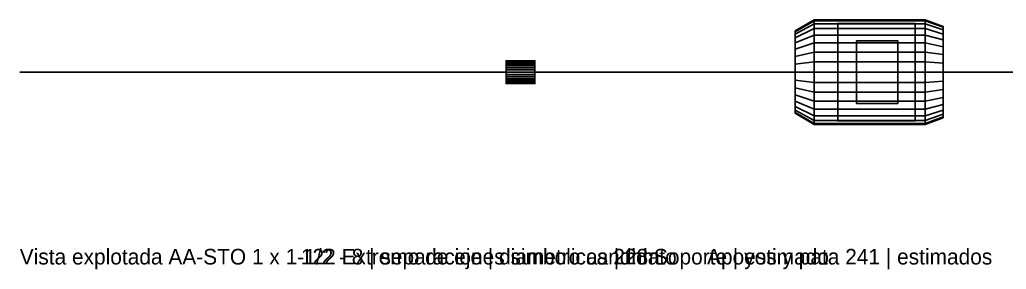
# Model space of a CAD drawing. Header units: millimetres. Extents: x -2320 to 254, y -190 to 100.
# Drawn here: x -2320 to -1373, y -190 to 50 of the extents above; entities that cross this region are included whole.
import ezdxf

# ---------------------------------------------------------------- set-up
doc = ezdxf.new("R2010")
doc.units = ezdxf.units.MM
for name, color, linetype in [('EJE_REF', 7, 'CONTINUOUS'), ('GUIA', 7, 'CONTINUOUS'), ('PATAS_EST', 8, 'CONTINUOUS'), ('SOPORTE_EST', 5, 'CONTINUOUS')]:
    doc.layers.add(name, color=color, linetype=linetype)

msp = doc.modelspace()

# ---------------------------------------------------------------- linework, layer by layer
at = {"layer": 'EJE_REF'}
for points in [[(-1853, 11, 133), (-1853, 10.78864, 135.14599), (-1825.28283, 10.78864, 135.14599), (-1825.28283, 11, 133)], [(-1853, 0, 133), (-1853, 10.78864, 135.14599), (-1853, 11, 133)], [(-1853, 10.78864, 130.85401), (-1853, 11, 133), (-1825.28283, 11, 133), (-1825.28283, 10.78864, 130.85401)], [(-1853, 0, 133), (-1853, 11, 133), (-1853, 10.78864, 130.85401)], [(-1853, 10.78864, 135.14599), (-1853, 10.16267, 137.20952), (-1825.28283, 10.16267, 137.20952), (-1825.28283, 10.78864, 135.14599)], [(-1853, 0, 133), (-1853, 10.16267, 137.20952), (-1853, 10.78864, 135.14599)], [(-1853, 10.16267, 128.79048), (-1853, 10.78864, 130.85401), (-1825.28283, 10.78864, 130.85401), (-1825.28283, 10.16267, 128.79048)], [(-1853, 0, 133), (-1853, 10.78864, 130.85401), (-1853, 10.16267, 128.79048)], [(-1853, 10.16267, 137.20952), (-1853, 9.14617, 139.11127), (-1825.28283, 9.14617, 139.11127), (-1825.28283, 10.16267, 137.20952)], [(-1853, 0, 133), (-1853, 9.14617, 139.11127), (-1853, 10.16267, 137.20952)], [(-1853, 9.14617, 126.88873), (-1853, 10.16267, 128.79048), (-1825.28283, 10.16267, 128.79048), (-1825.28283, 9.14617, 126.88873)], [(-1853, 0, 133), (-1853, 10.16267, 128.79048), (-1853, 9.14617, 126.88873)], [(-1825.28283, 0, 133), (-1825.28283, 11, 133), (-1825.28283, 10.78864, 135.14599)], [(-1825.28283, 0, 133), (-1825.28283, 10.78864, 130.85401), (-1825.28283, 11, 133)], [(-1825.28283, 0, 133), (-1825.28283, 10.78864, 135.14599), (-1825.28283, 10.16267, 137.20952)], [(-1825.28283, 0, 133), (-1825.28283, 10.16267, 128.79048), (-1825.28283, 10.78864, 130.85401)], [(-1825.28283, 0, 133), (-1825.28283, 10.16267, 137.20952), (-1825.28283, 9.14617, 139.11127)], [(-1825.28283, 0, 133), (-1825.28283, 9.14617, 126.88873), (-1825.28283, 10.16267, 128.79048)], [(-1853, 9.14617, 139.11127), (-1853, 7.77818, 140.77818), (-1825.28283, 7.77818, 140.77818), (-1825.28283, 9.14617, 139.11127)], [(-1853, 0, 133), (-1853, 7.77818, 140.77818), (-1853, 9.14617, 139.11127)], [(-1853, 7.77818, 125.22182), (-1853, 9.14617, 126.88873), (-1825.28283, 9.14617, 126.88873), (-1825.28283, 7.77818, 125.22182)], [(-1853, 0, 133), (-1853, 9.14617, 126.88873), (-1853, 7.77818, 125.22182)], [(-1853, 7.77818, 140.77818), (-1853, 6.11127, 142.14617), (-1825.28283, 6.11127, 142.14617), (-1825.28283, 7.77818, 140.77818)], [(-1853, 0, 133), (-1853, 6.11127, 142.14617), (-1853, 7.77818, 140.77818)], [(-1853, 6.11127, 123.85383), (-1853, 7.77818, 125.22182), (-1825.28283, 7.77818, 125.22182), (-1825.28283, 6.11127, 123.85383)], [(-1853, 0, 133), (-1853, 7.77818, 125.22182), (-1853, 6.11127, 123.85383)], [(-1853, 6.11127, 142.14617), (-1853, 4.20952, 143.16267), (-1825.28283, 4.20952, 143.16267), (-1825.28283, 6.11127, 142.14617)], [(-1853, 0, 133), (-1853, 4.20952, 143.16267), (-1853, 6.11127, 142.14617)], [(-1853, 4.20952, 122.83733), (-1853, 6.11127, 123.85383), (-1825.28283, 6.11127, 123.85383), (-1825.28283, 4.20952, 122.83733)], [(-1853, 0, 133), (-1853, 6.11127, 123.85383), (-1853, 4.20952, 122.83733)], [(-1853, 4.20952, 143.16267), (-1853, 2.14599, 143.78864), (-1825.28283, 2.14599, 143.78864), (-1825.28283, 4.20952, 143.16267)], [(-1853, 0, 133), (-1853, 2.14599, 143.78864), (-1853, 4.20952, 143.16267)], [(-1853, 2.14599, 122.21136), (-1853, 4.20952, 122.83733), (-1825.28283, 4.20952, 122.83733), (-1825.28283, 2.14599, 122.21136)], [(-1853, 0, 133), (-1853, 4.20952, 122.83733), (-1853, 2.14599, 122.21136)], [(-1853, 2.14599, 143.78864), (-1853, 0, 144), (-1825.28283, 0, 144), (-1825.28283, 2.14599, 143.78864)], [(-1853, 0, 133), (-1853, 0, 144), (-1853, 2.14599, 143.78864)], [(-1853, 0, 122), (-1853, 2.14599, 122.21136), (-1825.28283, 2.14599, 122.21136), (-1825.28283, 0, 122)], [(-1853, 0, 133), (-1853, 2.14599, 122.21136), (-1853, 0, 122)], [(-1853, 0, 144), (-1853, -2.14599, 143.78864), (-1825.28283, -2.14599, 143.78864), (-1825.28283, 0, 144)], [(-1853, 0, 133), (-1853, -2.14599, 143.78864), (-1853, 0, 144)], [(-1853, 0, 133), (-1853, -4.20952, 143.16267), (-1853, -2.14599, 143.78864)], [(-1853, 0, 133), (-1853, -6.11127, 142.14617), (-1853, -4.20952, 143.16267)], [(-1853, 0, 133), (-1853, -7.77818, 140.77818), (-1853, -6.11127, 142.14617)], [(-1853, 0, 133), (-1853, -9.14617, 139.11127), (-1853, -7.77818, 140.77818)], [(-1853, 0, 133), (-1853, -10.16267, 137.20952), (-1853, -9.14617, 139.11127)], [(-1853, 0, 133), (-1853, -10.78864, 135.14599), (-1853, -10.16267, 137.20952)], [(-1853, 0, 133), (-1853, -11, 133), (-1853, -10.78864, 135.14599)], [(-1853, 0, 133), (-1853, -10.78864, 130.85401), (-1853, -11, 133)], [(-1853, 0, 133), (-1853, -10.16267, 128.79048), (-1853, -10.78864, 130.85401)], [(-1853, 0, 133), (-1853, -9.14617, 126.88873), (-1853, -10.16267, 128.79048)], [(-1853, 0, 133), (-1853, -7.77818, 125.22182), (-1853, -9.14617, 126.88873)], [(-1853, 0, 133), (-1853, -6.11127, 123.85383), (-1853, -7.77818, 125.22182)], [(-1853, 0, 133), (-1853, -4.20952, 122.83733), (-1853, -6.11127, 123.85383)], [(-1853, 0, 133), (-1853, -2.14599, 122.21136), (-1853, -4.20952, 122.83733)], [(-1853, -2.14599, 122.21136), (-1853, 0, 122), (-1825.28283, 0, 122), (-1825.28283, -2.14599, 122.21136)], [(-1853, 0, 133), (-1853, 0, 122), (-1853, -2.14599, 122.21136)], [(-1825.28283, 0, 133), (-1825.28283, 9.14617, 139.11127), (-1825.28283, 7.77818, 140.77818)], [(-1825.28283, 0, 133), (-1825.28283, 7.77818, 125.22182), (-1825.28283, 9.14617, 126.88873)], [(-1825.28283, 0, 133), (-1825.28283, 7.77818, 140.77818), (-1825.28283, 6.11127, 142.14617)], [(-1825.28283, 0, 133), (-1825.28283, 6.11127, 123.85383), (-1825.28283, 7.77818, 125.22182)], [(-1825.28283, 0, 133), (-1825.28283, 6.11127, 142.14617), (-1825.28283, 4.20952, 143.16267)], [(-1825.28283, 0, 133), (-1825.28283, 4.20952, 122.83733), (-1825.28283, 6.11127, 123.85383)], [(-1825.28283, 0, 133), (-1825.28283, 4.20952, 143.16267), (-1825.28283, 2.14599, 143.78864)], [(-1825.28283, 0, 133), (-1825.28283, 2.14599, 122.21136), (-1825.28283, 4.20952, 122.83733)], [(-1825.28283, 0, 133), (-1825.28283, 2.14599, 143.78864), (-1825.28283, 0, 144)], [(-1825.28283, 0, 133), (-1825.28283, 0, 122), (-1825.28283, 2.14599, 122.21136)], [(-1825.28283, 0, 133), (-1825.28283, 0, 144), (-1825.28283, -2.14599, 143.78864)], [(-1825.28283, 0, 133), (-1825.28283, -2.14599, 143.78864), (-1825.28283, -4.20952, 143.16267)], [(-1825.28283, 0, 133), (-1825.28283, -4.20952, 143.16267), (-1825.28283, -6.11127, 142.14617)], [(-1825.28283, 0, 133), (-1825.28283, -6.11127, 142.14617), (-1825.28283, -7.77818, 140.77818)], [(-1825.28283, 0, 133), (-1825.28283, -7.77818, 140.77818), (-1825.28283, -9.14617, 139.11127)], [(-1825.28283, 0, 133), (-1825.28283, -9.14617, 139.11127), (-1825.28283, -10.16267, 137.20952)], [(-1825.28283, 0, 133), (-1825.28283, -10.16267, 137.20952), (-1825.28283, -10.78864, 135.14599)], [(-1825.28283, 0, 133), (-1825.28283, -10.78864, 135.14599), (-1825.28283, -11, 133)], [(-1825.28283, 0, 133), (-1825.28283, -11, 133), (-1825.28283, -10.78864, 130.85401)], [(-1825.28283, 0, 133), (-1825.28283, -10.78864, 130.85401), (-1825.28283, -10.16267, 128.79048)], [(-1825.28283, 0, 133), (-1825.28283, -10.16267, 128.79048), (-1825.28283, -9.14617, 126.88873)], [(-1825.28283, 0, 133), (-1825.28283, -9.14617, 126.88873), (-1825.28283, -7.77818, 125.22182)], [(-1825.28283, 0, 133), (-1825.28283, -7.77818, 125.22182), (-1825.28283, -6.11127, 123.85383)], [(-1825.28283, 0, 133), (-1825.28283, -6.11127, 123.85383), (-1825.28283, -4.20952, 122.83733)], [(-1825.28283, 0, 133), (-1825.28283, -4.20952, 122.83733), (-1825.28283, -2.14599, 122.21136)], [(-1825.28283, 0, 133), (-1825.28283, -2.14599, 122.21136), (-1825.28283, 0, 122)], [(-1853, -2.14599, 143.78864), (-1853, -4.20952, 143.16267), (-1825.28283, -4.20952, 143.16267), (-1825.28283, -2.14599, 143.78864)], [(-1853, -4.20952, 122.83733), (-1853, -2.14599, 122.21136), (-1825.28283, -2.14599, 122.21136), (-1825.28283, -4.20952, 122.83733)], [(-1853, -4.20952, 143.16267), (-1853, -6.11127, 142.14617), (-1825.28283, -6.11127, 142.14617), (-1825.28283, -4.20952, 143.16267)], [(-1853, -6.11127, 123.85383), (-1853, -4.20952, 122.83733), (-1825.28283, -4.20952, 122.83733), (-1825.28283, -6.11127, 123.85383)], [(-1853, -6.11127, 142.14617), (-1853, -7.77818, 140.77818), (-1825.28283, -7.77818, 140.77818), (-1825.28283, -6.11127, 142.14617)], [(-1853, -7.77818, 125.22182), (-1853, -6.11127, 123.85383), (-1825.28283, -6.11127, 123.85383), (-1825.28283, -7.77818, 125.22182)], [(-1853, -7.77818, 140.77818), (-1853, -9.14617, 139.11127), (-1825.28283, -9.14617, 139.11127), (-1825.28283, -7.77818, 140.77818)], [(-1853, -9.14617, 126.88873), (-1853, -7.77818, 125.22182), (-1825.28283, -7.77818, 125.22182), (-1825.28283, -9.14617, 126.88873)], [(-1853, -9.14617, 139.11127), (-1853, -10.16267, 137.20952), (-1825.28283, -10.16267, 137.20952), (-1825.28283, -9.14617, 139.11127)], [(-1853, -10.16267, 128.79048), (-1853, -9.14617, 126.88873), (-1825.28283, -9.14617, 126.88873), (-1825.28283, -10.16267, 128.79048)], [(-1853, -10.16267, 137.20952), (-1853, -10.78864, 135.14599), (-1825.28283, -10.78864, 135.14599), (-1825.28283, -10.16267, 137.20952)], [(-1853, -10.78864, 130.85401), (-1853, -10.16267, 128.79048), (-1825.28283, -10.16267, 128.79048), (-1825.28283, -10.78864, 130.85401)], [(-1853, -10.78864, 135.14599), (-1853, -11, 133), (-1825.28283, -11, 133), (-1825.28283, -10.78864, 135.14599)], [(-1853, -11, 133), (-1853, -10.78864, 130.85401), (-1825.28283, -10.78864, 130.85401), (-1825.28283, -11, 133)]]:
    msp.add_3dface(points, dxfattribs=at)
at = {"layer": 'GUIA'}
msp.add_line((-2320, 0, 133), (102, 0, 133), dxfattribs=at)
at = {"layer": 'PATAS_EST'}
for points in [[(-1534.4, -46.8, -280), (-1534.4, 46.8, -280), (-1460.25657, 46.8, -280), (-1460.25657, -46.8, -280)], [(-1534.4, -46.8, -266.06667), (-1460.25657, -46.8, -266.06667), (-1460.25657, 46.8, -266.06667), (-1534.4, 46.8, -266.06667)], [(-1460.25657, 46.8, -280), (-1534.4, 46.8, -280), (-1534.4, 46.8, -266.06667), (-1460.25657, 46.8, -266.06667)], [(-1534.4, 46.8, -280), (-1534.4, -46.8, -280), (-1534.4, -46.8, -266.06667), (-1534.4, 46.8, -266.06667)], [(-1460.25657, -46.8, -280), (-1460.25657, 46.8, -280), (-1460.25657, 46.8, -266.06667), (-1460.25657, -46.8, -266.06667)], [(-1516.38384, -30.24, -266.06667), (-1516.38384, 30.24, -266.06667), (-1476.88687, 30.24, -266.06667), (-1476.88687, -30.24, -266.06667)], [(-1516.38384, -30.24, -186.26667), (-1476.88687, -30.24, -186.26667), (-1476.88687, 30.24, -186.26667), (-1516.38384, 30.24, -186.26667)], [(-1476.88687, 30.24, -266.06667), (-1516.38384, 30.24, -266.06667), (-1516.38384, 30.24, -186.26667), (-1476.88687, 30.24, -186.26667)], [(-1516.38384, 30.24, -266.06667), (-1516.38384, -30.24, -266.06667), (-1516.38384, -30.24, -186.26667), (-1516.38384, 30.24, -186.26667)], [(-1476.88687, -30.24, -266.06667), (-1476.88687, 30.24, -266.06667), (-1476.88687, 30.24, -186.26667), (-1476.88687, -30.24, -186.26667)], [(-1516.38384, -30.24, -266.06667), (-1476.88687, -30.24, -266.06667), (-1476.88687, -30.24, -186.26667), (-1516.38384, -30.24, -186.26667)], [(-1534.4, -46.8, -280), (-1460.25657, -46.8, -280), (-1460.25657, -46.8, -266.06667), (-1534.4, -46.8, -266.06667)]]:
    msp.add_3dface(points, dxfattribs=at)
at = {"layer": 'SOPORTE_EST'}
for points in [[(-1575.28283, 39.6, 133), (-1575.28283, 38.8391, 140.31589), (-1557.26667, 49.43158, 142.31113), (-1557.26667, 50.4, 133)], [(-1575.28283, 38.8391, 126.20435), (-1575.28283, 39.6, 133), (-1557.26667, 50.4, 133), (-1557.26667, 49.43158, 124.351)], [(-1575.28283, 38.8391, 140.31589), (-1575.28283, 36.58563, 147.35063), (-1557.26667, 46.56353, 151.26444), (-1557.26667, 49.43158, 142.31113)], [(-1575.28283, 36.58563, 119.66986), (-1575.28283, 38.8391, 126.20435), (-1557.26667, 49.43158, 124.351), (-1557.26667, 46.56353, 116.03437)], [(-1557.26667, 50.4, 133), (-1557.26667, 49.43158, 142.31113), (-1450.55556, 49.43158, 142.31113), (-1450.55556, 50.4, 133)], [(-1557.26667, 49.43158, 124.351), (-1557.26667, 50.4, 133), (-1450.55556, 50.4, 133), (-1450.55556, 49.43158, 124.351)], [(-1557.26667, 49.43158, 142.31113), (-1557.26667, 46.56353, 151.26444), (-1450.55556, 46.56353, 151.26444), (-1450.55556, 49.43158, 142.31113)], [(-1557.26667, 46.56353, 116.03437), (-1557.26667, 49.43158, 124.351), (-1450.55556, 49.43158, 124.351), (-1450.55556, 46.56353, 116.03437)], [(-1450.55556, 50.4, 133), (-1450.55556, 49.43158, 142.31113), (-1433.23232, 43.07609, 141.11398), (-1433.23232, 43.92, 133)], [(-1450.55556, 49.43158, 124.351), (-1450.55556, 50.4, 133), (-1433.23232, 43.92, 133), (-1433.23232, 43.07609, 125.46301)], [(-1450.55556, 49.43158, 142.31113), (-1450.55556, 46.56353, 151.26444), (-1433.23232, 40.57679, 148.91615), (-1433.23232, 43.07609, 141.11398)], [(-1450.55556, 46.56353, 116.03437), (-1450.55556, 49.43158, 124.351), (-1433.23232, 43.07609, 125.46301), (-1433.23232, 40.57679, 118.21566)], [(-1575.28283, 36.58563, 147.35063), (-1575.28283, 32.9262, 153.83388), (-1557.26667, 41.90607, 159.51585), (-1557.26667, 46.56353, 151.26444)], [(-1575.28283, 32.9262, 113.64764), (-1575.28283, 36.58563, 119.66986), (-1557.26667, 46.56353, 116.03437), (-1557.26667, 41.90607, 108.36972)], [(-1575.28283, 32.9262, 153.83388), (-1575.28283, 28.00143, 159.5165), (-1557.26667, 35.63818, 166.74828), (-1557.26667, 41.90607, 159.51585)], [(-1575.28283, 28.00143, 108.36912), (-1575.28283, 32.9262, 113.64764), (-1557.26667, 41.90607, 108.36972), (-1557.26667, 35.63818, 101.6516)], [(-1575.28283, 0, 133), (-1575.28283, 38.8391, 140.31589), (-1575.28283, 39.6, 133)], [(-1575.28283, 0, 133), (-1575.28283, 39.6, 133), (-1575.28283, 38.8391, 126.20435)], [(-1575.28283, 0, 133), (-1575.28283, 36.58563, 147.35063), (-1575.28283, 38.8391, 140.31589)], [(-1575.28283, 0, 133), (-1575.28283, 38.8391, 126.20435), (-1575.28283, 36.58563, 119.66986)], [(-1557.26667, 46.56353, 151.26444), (-1557.26667, 41.90607, 159.51585), (-1450.55556, 41.90607, 159.51585), (-1450.55556, 46.56353, 151.26444)], [(-1557.26667, 41.90607, 108.36972), (-1557.26667, 46.56353, 116.03437), (-1450.55556, 46.56353, 116.03437), (-1450.55556, 41.90607, 108.36972)], [(-1557.26667, 41.90607, 159.51585), (-1557.26667, 35.63818, 166.74828), (-1450.55556, 35.63818, 166.74828), (-1450.55556, 41.90607, 159.51585)], [(-1557.26667, 35.63818, 101.6516), (-1557.26667, 41.90607, 108.36972), (-1450.55556, 41.90607, 108.36972), (-1450.55556, 35.63818, 101.6516)], [(-1450.55556, 46.56353, 151.26444), (-1450.55556, 41.90607, 159.51585), (-1433.23232, 36.51815, 156.10667), (-1433.23232, 40.57679, 148.91615)], [(-1450.55556, 41.90607, 108.36972), (-1450.55556, 46.56353, 116.03437), (-1433.23232, 40.57679, 118.21566), (-1433.23232, 36.51815, 111.53647)], [(-1450.55556, 41.90607, 159.51585), (-1450.55556, 35.63818, 166.74828), (-1433.23232, 31.05613, 162.40921), (-1433.23232, 36.51815, 156.10667)], [(-1450.55556, 35.63818, 101.6516), (-1450.55556, 41.90607, 108.36972), (-1433.23232, 36.51815, 111.53647), (-1433.23232, 31.05613, 105.68211)], [(-1433.23232, 0, 133), (-1433.23232, 43.92, 133), (-1433.23232, 43.07609, 141.11398)], [(-1433.23232, 0, 133), (-1433.23232, 43.07609, 125.46301), (-1433.23232, 43.92, 133)], [(-1433.23232, 0, 133), (-1433.23232, 43.07609, 141.11398), (-1433.23232, 40.57679, 148.91615)], [(-1433.23232, 0, 133), (-1433.23232, 40.57679, 118.21566), (-1433.23232, 43.07609, 125.46301)], [(-1433.23232, 0, 133), (-1433.23232, 40.57679, 148.91615), (-1433.23232, 36.51815, 156.10667)], [(-1433.23232, 0, 133), (-1433.23232, 36.51815, 111.53647), (-1433.23232, 40.57679, 118.21566)], [(-1575.28283, 0, 133), (-1575.28283, 32.9262, 153.83388), (-1575.28283, 36.58563, 147.35063)], [(-1575.28283, 0, 133), (-1575.28283, 36.58563, 119.66986), (-1575.28283, 32.9262, 113.64764)], [(-1575.28283, 28.00143, 159.5165), (-1575.28283, 22.00058, 164.18011), (-1557.26667, 28.00074, 172.68378), (-1557.26667, 35.63818, 166.74828)], [(-1575.28283, 22.00058, 104.03714), (-1575.28283, 28.00143, 108.36912), (-1557.26667, 35.63818, 101.6516), (-1557.26667, 28.00074, 96.13818)], [(-1575.28283, 0, 133), (-1575.28283, 28.00143, 159.5165), (-1575.28283, 32.9262, 153.83388)], [(-1575.28283, 0, 133), (-1575.28283, 32.9262, 113.64764), (-1575.28283, 28.00143, 108.36912)], [(-1557.26667, 35.63818, 166.74828), (-1557.26667, 28.00074, 172.68378), (-1450.55556, 28.00074, 172.68378), (-1450.55556, 35.63818, 166.74828)], [(-1557.26667, 28.00074, 96.13818), (-1557.26667, 35.63818, 101.6516), (-1450.55556, 35.63818, 101.6516), (-1450.55556, 28.00074, 96.13818)], [(-1450.55556, 35.63818, 166.74828), (-1450.55556, 28.00074, 172.68378), (-1433.23232, 24.40064, 167.58158), (-1433.23232, 31.05613, 162.40921)], [(-1450.55556, 28.00074, 96.13818), (-1450.55556, 35.63818, 101.6516), (-1433.23232, 31.05613, 105.68211), (-1433.23232, 24.40064, 100.87756)], [(-1433.23232, 0, 133), (-1433.23232, 36.51815, 156.10667), (-1433.23232, 31.05613, 162.40921)], [(-1433.23232, 0, 133), (-1433.23232, 31.05613, 105.68211), (-1433.23232, 36.51815, 111.53647)], [(-1433.23232, 0, 133), (-1433.23232, 31.05613, 162.40921), (-1433.23232, 24.40064, 167.58158)], [(-1433.23232, 0, 133), (-1433.23232, 24.40064, 100.87756), (-1433.23232, 31.05613, 105.68211)], [(-1575.28283, 0, 133), (-1575.28283, 22.00058, 164.18011), (-1575.28283, 28.00143, 159.5165)], [(-1575.28283, 0, 133), (-1575.28283, 28.00143, 108.36912), (-1575.28283, 22.00058, 104.03714)], [(-1575.28283, 22.00058, 164.18011), (-1575.28283, 15.15426, 167.64548), (-1557.26667, 19.28724, 177.09425), (-1557.26667, 28.00074, 172.68378)], [(-1575.28283, 15.15426, 100.8182), (-1575.28283, 22.00058, 104.03714), (-1557.26667, 28.00074, 96.13818), (-1557.26667, 19.28724, 92.04134)], [(-1575.28283, 0, 133), (-1575.28283, 15.15426, 167.64548), (-1575.28283, 22.00058, 164.18011)], [(-1575.28283, 0, 133), (-1575.28283, 22.00058, 104.03714), (-1575.28283, 15.15426, 100.8182)], [(-1575.28283, 15.15426, 167.64548), (-1575.28283, 7.72558, 169.77945), (-1557.26667, 9.83255, 179.81021), (-1557.26667, 19.28724, 177.09425)], [(-1575.28283, 7.72558, 98.83598), (-1575.28283, 15.15426, 100.8182), (-1557.26667, 19.28724, 92.04134), (-1557.26667, 9.83255, 89.51852)], [(-1557.26667, 28.00074, 172.68378), (-1557.26667, 19.28724, 177.09425), (-1450.55556, 19.28724, 177.09425), (-1450.55556, 28.00074, 172.68378)], [(-1557.26667, 19.28724, 92.04134), (-1557.26667, 28.00074, 96.13818), (-1450.55556, 28.00074, 96.13818), (-1450.55556, 19.28724, 92.04134)], [(-1557.26667, 19.28724, 177.09425), (-1557.26667, 9.83255, 179.81021), (-1450.55556, 9.83255, 179.81021), (-1450.55556, 19.28724, 177.09425)], [(-1557.26667, 9.83255, 89.51852), (-1557.26667, 19.28724, 92.04134), (-1450.55556, 19.28724, 92.04134), (-1450.55556, 9.83255, 89.51852)], [(-1450.55556, 28.00074, 172.68378), (-1450.55556, 19.28724, 177.09425), (-1433.23232, 16.80746, 171.42499), (-1433.23232, 24.40064, 167.58158)], [(-1450.55556, 19.28724, 92.04134), (-1450.55556, 28.00074, 96.13818), (-1433.23232, 24.40064, 100.87756), (-1433.23232, 16.80746, 97.30746)], [(-1450.55556, 19.28724, 177.09425), (-1450.55556, 9.83255, 179.81021), (-1433.23232, 8.56837, 173.79175), (-1433.23232, 16.80746, 171.42499)], [(-1450.55556, 9.83255, 89.51852), (-1450.55556, 19.28724, 92.04134), (-1433.23232, 16.80746, 97.30746), (-1433.23232, 8.56837, 95.109)], [(-1433.23232, 0, 133), (-1433.23232, 24.40064, 167.58158), (-1433.23232, 16.80746, 171.42499)], [(-1433.23232, 0, 133), (-1433.23232, 16.80746, 97.30746), (-1433.23232, 24.40064, 100.87756)], [(-1575.28283, 0, 133), (-1575.28283, 7.72558, 169.77945), (-1575.28283, 15.15426, 167.64548)], [(-1575.28283, 0, 133), (-1575.28283, 15.15426, 100.8182), (-1575.28283, 7.72558, 98.83598)], [(-1575.28283, 7.72558, 169.77945), (-1575.28283, 0, 170.5), (-1557.26667, 0, 180.72727), (-1557.26667, 9.83255, 179.81021)], [(-1575.28283, 0, 98.16667), (-1575.28283, 7.72558, 98.83598), (-1557.26667, 9.83255, 89.51852), (-1557.26667, 0, 88.66667)], [(-1557.26667, 9.83255, 179.81021), (-1557.26667, 0, 180.72727), (-1450.55556, 0, 180.72727), (-1450.55556, 9.83255, 179.81021)], [(-1557.26667, 0, 88.66667), (-1557.26667, 9.83255, 89.51852), (-1450.55556, 9.83255, 89.51852), (-1450.55556, 0, 88.66667)], [(-1450.55556, 9.83255, 179.81021), (-1450.55556, 0, 180.72727), (-1433.23232, 0, 174.59091), (-1433.23232, 8.56837, 173.79175)], [(-1450.55556, 0, 88.66667), (-1450.55556, 9.83255, 89.51852), (-1433.23232, 8.56837, 95.109), (-1433.23232, 0, 94.36667)], [(-1433.23232, 0, 133), (-1433.23232, 16.80746, 171.42499), (-1433.23232, 8.56837, 173.79175)], [(-1433.23232, 0, 133), (-1433.23232, 8.56837, 95.109), (-1433.23232, 16.80746, 97.30746)], [(-1575.28283, 0, 133), (-1575.28283, 0, 170.5), (-1575.28283, 7.72558, 169.77945)], [(-1575.28283, 0, 133), (-1575.28283, 7.72558, 98.83598), (-1575.28283, 0, 98.16667)], [(-1575.28283, 0, 170.5), (-1575.28283, -7.72558, 169.77945), (-1557.26667, -9.83255, 179.81021), (-1557.26667, 0, 180.72727)], [(-1575.28283, 0, 133), (-1575.28283, -7.72558, 169.77945), (-1575.28283, 0, 170.5)], [(-1575.28283, 0, 133), (-1575.28283, -15.15426, 167.64548), (-1575.28283, -7.72558, 169.77945)], [(-1575.28283, 0, 133), (-1575.28283, -22.00058, 164.18011), (-1575.28283, -15.15426, 167.64548)], [(-1575.28283, 0, 133), (-1575.28283, -28.00143, 159.5165), (-1575.28283, -22.00058, 164.18011)], [(-1575.28283, 0, 133), (-1575.28283, -32.9262, 153.83388), (-1575.28283, -28.00143, 159.5165)], [(-1575.28283, 0, 133), (-1575.28283, -36.58563, 147.35063), (-1575.28283, -32.9262, 153.83388)], [(-1575.28283, 0, 133), (-1575.28283, -38.8391, 140.31589), (-1575.28283, -36.58563, 147.35063)], [(-1575.28283, 0, 133), (-1575.28283, -39.6, 133), (-1575.28283, -38.8391, 140.31589)], [(-1575.28283, 0, 133), (-1575.28283, -38.8391, 126.20435), (-1575.28283, -39.6, 133)], [(-1575.28283, 0, 133), (-1575.28283, -36.58563, 119.66986), (-1575.28283, -38.8391, 126.20435)], [(-1575.28283, 0, 133), (-1575.28283, -32.9262, 113.64764), (-1575.28283, -36.58563, 119.66986)], [(-1575.28283, 0, 133), (-1575.28283, -28.00143, 108.36912), (-1575.28283, -32.9262, 113.64764)], [(-1575.28283, 0, 133), (-1575.28283, -22.00058, 104.03714), (-1575.28283, -28.00143, 108.36912)], [(-1575.28283, 0, 133), (-1575.28283, -15.15426, 100.8182), (-1575.28283, -22.00058, 104.03714)], [(-1575.28283, 0, 133), (-1575.28283, -7.72558, 98.83598), (-1575.28283, -15.15426, 100.8182)], [(-1575.28283, -7.72558, 98.83598), (-1575.28283, 0, 98.16667), (-1557.26667, 0, 88.66667), (-1557.26667, -9.83255, 89.51852)], [(-1575.28283, 0, 133), (-1575.28283, 0, 98.16667), (-1575.28283, -7.72558, 98.83598)], [(-1557.26667, 0, 180.72727), (-1557.26667, -9.83255, 179.81021), (-1450.55556, -9.83255, 179.81021), (-1450.55556, 0, 180.72727)], [(-1557.26667, -9.83255, 89.51852), (-1557.26667, 0, 88.66667), (-1450.55556, 0, 88.66667), (-1450.55556, -9.83255, 89.51852)], [(-1450.55556, 0, 180.72727), (-1450.55556, -9.83255, 179.81021), (-1433.23232, -8.56837, 173.79175), (-1433.23232, 0, 174.59091)], [(-1450.55556, -9.83255, 89.51852), (-1450.55556, 0, 88.66667), (-1433.23232, 0, 94.36667), (-1433.23232, -8.56837, 95.109)], [(-1433.23232, 0, 133), (-1433.23232, 8.56837, 173.79175), (-1433.23232, 0, 174.59091)], [(-1433.23232, 0, 133), (-1433.23232, 0, 94.36667), (-1433.23232, 8.56837, 95.109)], [(-1433.23232, 0, 133), (-1433.23232, 0, 174.59091), (-1433.23232, -8.56837, 173.79175)], [(-1433.23232, 0, 133), (-1433.23232, -8.56837, 173.79175), (-1433.23232, -16.80746, 171.42499)], [(-1433.23232, 0, 133), (-1433.23232, -16.80746, 171.42499), (-1433.23232, -24.40064, 167.58158)], [(-1433.23232, 0, 133), (-1433.23232, -24.40064, 167.58158), (-1433.23232, -31.05613, 162.40921)], [(-1433.23232, 0, 133), (-1433.23232, -31.05613, 162.40921), (-1433.23232, -36.51815, 156.10667)], [(-1433.23232, 0, 133), (-1433.23232, -36.51815, 156.10667), (-1433.23232, -40.57679, 148.91615)], [(-1433.23232, 0, 133), (-1433.23232, -40.57679, 148.91615), (-1433.23232, -43.07609, 141.11398)], [(-1433.23232, 0, 133), (-1433.23232, -43.07609, 141.11398), (-1433.23232, -43.92, 133)], [(-1433.23232, 0, 133), (-1433.23232, -43.92, 133), (-1433.23232, -43.07609, 125.46301)], [(-1433.23232, 0, 133), (-1433.23232, -43.07609, 125.46301), (-1433.23232, -40.57679, 118.21566)], [(-1433.23232, 0, 133), (-1433.23232, -40.57679, 118.21566), (-1433.23232, -36.51815, 111.53647)], [(-1433.23232, 0, 133), (-1433.23232, -36.51815, 111.53647), (-1433.23232, -31.05613, 105.68211)], [(-1433.23232, 0, 133), (-1433.23232, -31.05613, 105.68211), (-1433.23232, -24.40064, 100.87756)], [(-1433.23232, 0, 133), (-1433.23232, -24.40064, 100.87756), (-1433.23232, -16.80746, 97.30746)], [(-1433.23232, 0, 133), (-1433.23232, -16.80746, 97.30746), (-1433.23232, -8.56837, 95.109)], [(-1433.23232, 0, 133), (-1433.23232, -8.56837, 95.109), (-1433.23232, 0, 94.36667)], [(-1575.28283, -7.72558, 169.77945), (-1575.28283, -15.15426, 167.64548), (-1557.26667, -19.28724, 177.09425), (-1557.26667, -9.83255, 179.81021)], [(-1575.28283, -15.15426, 100.8182), (-1575.28283, -7.72558, 98.83598), (-1557.26667, -9.83255, 89.51852), (-1557.26667, -19.28724, 92.04134)], [(-1450.55556, -9.83255, 179.81021), (-1450.55556, -19.28724, 177.09425), (-1433.23232, -16.80746, 171.42499), (-1433.23232, -8.56837, 173.79175)], [(-1450.55556, -19.28724, 92.04134), (-1450.55556, -9.83255, 89.51852), (-1433.23232, -8.56837, 95.109), (-1433.23232, -16.80746, 97.30746)], [(-1575.28283, -15.15426, 167.64548), (-1575.28283, -22.00058, 164.18011), (-1557.26667, -28.00074, 172.68378), (-1557.26667, -19.28724, 177.09425)], [(-1575.28283, -22.00058, 104.03714), (-1575.28283, -15.15426, 100.8182), (-1557.26667, -19.28724, 92.04134), (-1557.26667, -28.00074, 96.13818)], [(-1557.26667, -9.83255, 179.81021), (-1557.26667, -19.28724, 177.09425), (-1450.55556, -19.28724, 177.09425), (-1450.55556, -9.83255, 179.81021)], [(-1557.26667, -19.28724, 92.04134), (-1557.26667, -9.83255, 89.51852), (-1450.55556, -9.83255, 89.51852), (-1450.55556, -19.28724, 92.04134)], [(-1450.55556, -19.28724, 177.09425), (-1450.55556, -28.00074, 172.68378), (-1433.23232, -24.40064, 167.58158), (-1433.23232, -16.80746, 171.42499)], [(-1450.55556, -28.00074, 96.13818), (-1450.55556, -19.28724, 92.04134), (-1433.23232, -16.80746, 97.30746), (-1433.23232, -24.40064, 100.87756)], [(-1575.28283, -22.00058, 164.18011), (-1575.28283, -28.00143, 159.5165), (-1557.26667, -35.63818, 166.74828), (-1557.26667, -28.00074, 172.68378)], [(-1575.28283, -28.00143, 108.36912), (-1575.28283, -22.00058, 104.03714), (-1557.26667, -28.00074, 96.13818), (-1557.26667, -35.63818, 101.6516)], [(-1575.28283, -28.00143, 159.5165), (-1575.28283, -32.9262, 153.83388), (-1557.26667, -41.90607, 159.51585), (-1557.26667, -35.63818, 166.74828)], [(-1575.28283, -32.9262, 113.64764), (-1575.28283, -28.00143, 108.36912), (-1557.26667, -35.63818, 101.6516), (-1557.26667, -41.90607, 108.36972)], [(-1557.26667, -19.28724, 177.09425), (-1557.26667, -28.00074, 172.68378), (-1450.55556, -28.00074, 172.68378), (-1450.55556, -19.28724, 177.09425)], [(-1557.26667, -28.00074, 96.13818), (-1557.26667, -19.28724, 92.04134), (-1450.55556, -19.28724, 92.04134), (-1450.55556, -28.00074, 96.13818)], [(-1557.26667, -28.00074, 172.68378), (-1557.26667, -35.63818, 166.74828), (-1450.55556, -35.63818, 166.74828), (-1450.55556, -28.00074, 172.68378)], [(-1557.26667, -35.63818, 101.6516), (-1557.26667, -28.00074, 96.13818), (-1450.55556, -28.00074, 96.13818), (-1450.55556, -35.63818, 101.6516)], [(-1450.55556, -28.00074, 172.68378), (-1450.55556, -35.63818, 166.74828), (-1433.23232, -31.05613, 162.40921), (-1433.23232, -24.40064, 167.58158)], [(-1450.55556, -35.63818, 101.6516), (-1450.55556, -28.00074, 96.13818), (-1433.23232, -24.40064, 100.87756), (-1433.23232, -31.05613, 105.68211)], [(-1575.28283, -32.9262, 153.83388), (-1575.28283, -36.58563, 147.35063), (-1557.26667, -46.56353, 151.26444), (-1557.26667, -41.90607, 159.51585)], [(-1575.28283, -36.58563, 119.66986), (-1575.28283, -32.9262, 113.64764), (-1557.26667, -41.90607, 108.36972), (-1557.26667, -46.56353, 116.03437)], [(-1575.28283, -36.58563, 147.35063), (-1575.28283, -38.8391, 140.31589), (-1557.26667, -49.43158, 142.31113), (-1557.26667, -46.56353, 151.26444)], [(-1575.28283, -38.8391, 126.20435), (-1575.28283, -36.58563, 119.66986), (-1557.26667, -46.56353, 116.03437), (-1557.26667, -49.43158, 124.351)], [(-1557.26667, -35.63818, 166.74828), (-1557.26667, -41.90607, 159.51585), (-1450.55556, -41.90607, 159.51585), (-1450.55556, -35.63818, 166.74828)], [(-1557.26667, -41.90607, 108.36972), (-1557.26667, -35.63818, 101.6516), (-1450.55556, -35.63818, 101.6516), (-1450.55556, -41.90607, 108.36972)], [(-1450.55556, -35.63818, 166.74828), (-1450.55556, -41.90607, 159.51585), (-1433.23232, -36.51815, 156.10667), (-1433.23232, -31.05613, 162.40921)], [(-1450.55556, -41.90607, 108.36972), (-1450.55556, -35.63818, 101.6516), (-1433.23232, -31.05613, 105.68211), (-1433.23232, -36.51815, 111.53647)], [(-1450.55556, -41.90607, 159.51585), (-1450.55556, -46.56353, 151.26444), (-1433.23232, -40.57679, 148.91615), (-1433.23232, -36.51815, 156.10667)], [(-1450.55556, -46.56353, 116.03437), (-1450.55556, -41.90607, 108.36972), (-1433.23232, -36.51815, 111.53647), (-1433.23232, -40.57679, 118.21566)], [(-1575.28283, -38.8391, 140.31589), (-1575.28283, -39.6, 133), (-1557.26667, -50.4, 133), (-1557.26667, -49.43158, 142.31113)], [(-1575.28283, -39.6, 133), (-1575.28283, -38.8391, 126.20435), (-1557.26667, -49.43158, 124.351), (-1557.26667, -50.4, 133)], [(-1557.26667, -41.90607, 159.51585), (-1557.26667, -46.56353, 151.26444), (-1450.55556, -46.56353, 151.26444), (-1450.55556, -41.90607, 159.51585)], [(-1557.26667, -46.56353, 116.03437), (-1557.26667, -41.90607, 108.36972), (-1450.55556, -41.90607, 108.36972), (-1450.55556, -46.56353, 116.03437)], [(-1557.26667, -46.56353, 151.26444), (-1557.26667, -49.43158, 142.31113), (-1450.55556, -49.43158, 142.31113), (-1450.55556, -46.56353, 151.26444)], [(-1557.26667, -49.43158, 124.351), (-1557.26667, -46.56353, 116.03437), (-1450.55556, -46.56353, 116.03437), (-1450.55556, -49.43158, 124.351)], [(-1450.55556, -46.56353, 151.26444), (-1450.55556, -49.43158, 142.31113), (-1433.23232, -43.07609, 141.11398), (-1433.23232, -40.57679, 148.91615)], [(-1450.55556, -49.43158, 124.351), (-1450.55556, -46.56353, 116.03437), (-1433.23232, -40.57679, 118.21566), (-1433.23232, -43.07609, 125.46301)], [(-1450.55556, -49.43158, 142.31113), (-1450.55556, -50.4, 133), (-1433.23232, -43.92, 133), (-1433.23232, -43.07609, 141.11398)], [(-1450.55556, -50.4, 133), (-1450.55556, -49.43158, 124.351), (-1433.23232, -43.07609, 125.46301), (-1433.23232, -43.92, 133)], [(-1557.26667, -49.43158, 142.31113), (-1557.26667, -50.4, 133), (-1450.55556, -50.4, 133), (-1450.55556, -49.43158, 142.31113)], [(-1557.26667, -50.4, 133), (-1557.26667, -49.43158, 124.351), (-1450.55556, -49.43158, 124.351), (-1450.55556, -50.4, 133)]]:
    msp.add_3dface(points, dxfattribs=at)

# ---------------------------------------------------------------- texts
at = {"layer": 'GUIA'}
for s, p in [('Vista explotada AA-STO 1 x 1-1/2 - 8 | separaciones simbolicas | mm', (-2320, -185, -350)), ('122 Extremo de eje | diametro candidato', (-2050, -185)), ('228 Soporte | estimado', (-1750, -185)), ('Apoyos y pata 241 | estimados', (-1660, -185, -280))]:
    msp.add_text(s, height=15, dxfattribs=at).set_placement(p)

doc.saveas('drawing.dxf')
